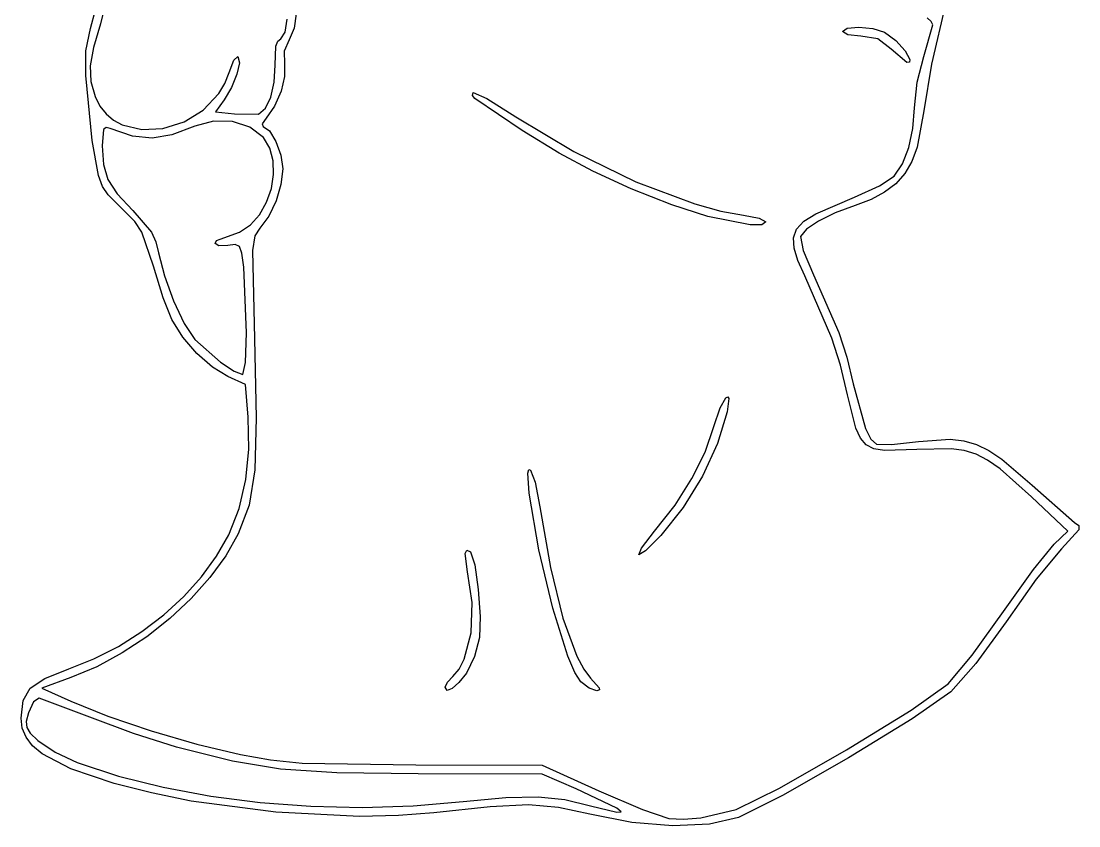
# Model space of a CAD drawing. Extents: x 1 to 84, y 0 to 129.
# Drawn here: x 1.2 to 83.8, y -0.1 to 62.7 of the extents above; entities that cross this region are included whole.
import ezdxf

# ---------------------------------------------------------------- set-up
doc = ezdxf.new("R2010")
doc.units = 0

msp = doc.modelspace()

# ---------------------------------------------------------------- linework, layer by layer
at = {"layer": 'Image'}
for p, q in [((7.689852, 63.905794), (7.363036, 62.521647)), ((73.446508, 64.173134), (72.324434, 59.384933)), ((6.58431, 62.167389), (6.963055, 63.634711)), ((21.807049, 61.868847), (21.956162, 62.879622)), ((22.644159, 63.301714), (22.50048, 62.181963)), ((72.300653, 62.70444), (71.973562, 62.989055)), ((6.208672, 60.427884), (6.58431, 62.167389)), ((7.363036, 62.521647), (6.809918, 60.684472)), ((22.50048, 62.181963), (22.099938, 61.271429)), ((65.353906, 61.925248), (65.732785, 62.189099)), ((65.732785, 62.189099), (66.638115, 62.267262)), ((66.638115, 62.267262), (67.722937, 62.164095)), ((67.722937, 62.164095), (68.640289, 61.883957)), ((71.703901, 59.98497), (72.409454, 62.444301)), ((72.409454, 62.444301), (72.300653, 62.70444)), ((21.224974, 61.16385), (21.454719, 61.355542)), ((21.454719, 61.355542), (21.807049, 61.868847)), ((22.099938, 61.271429), (21.730366, 60.398797)), ((65.775029, 61.676097), (65.353906, 61.925248)), ((66.787515, 61.572468), (65.775029, 61.676097)), ((68.121189, 61.363445), (66.787515, 61.572468)), ((69.168762, 60.556001), (68.121189, 61.363445)), ((68.640289, 61.883957), (69.528871, 61.237385)), ((69.528871, 61.237385), (70.268207, 60.414365)), ((6.21523, 58.490341), (6.208672, 60.427884)), ((6.809918, 60.684472), (6.563191, 59.242957)), ((21.013747, 59.305614), (21.079279, 60.778664)), ((21.079279, 60.778664), (21.224974, 61.16385)), ((21.730366, 60.398797), (21.742729, 59.407111)), ((70.380986, 59.497669), (69.168762, 60.556001)), ((69.168762, 60.556001), (69.168762, 60.556001)), ((70.268207, 60.414365), (70.628759, 59.729569)), ((17.41338, 58.735268), (17.790856, 59.67631)), ((17.790856, 59.67631), (18.108133, 59.968662)), ((18.108133, 59.968662), (18.220529, 59.492785)), ((70.595259, 59.53734), (70.380986, 59.497669)), ((70.628759, 59.729569), (70.595259, 59.53734)), ((71.201054, 57.957003), (71.703901, 59.98497)), ((6.563191, 59.242957), (6.609698, 58.022179)), ((17.073337, 57.8641), (17.41338, 58.735268)), ((18.220529, 59.492785), (18.025839, 58.598394)), ((20.947013, 57.976317), (21.013747, 59.305614)), ((21.742729, 59.407111), (21.748969, 58.416114)), ((72.324434, 59.384933), (71.705163, 55.735683)), ((6.717528, 53.421884), (6.21523, 58.490341)), ((6.609698, 58.022179), (6.936284, 56.847217)), ((18.025839, 58.598394), (17.605066, 57.542208)), ((20.677869, 56.809191), (20.947013, 57.976317)), ((21.748969, 58.416114), (21.470737, 57.254267)), ((70.982859, 55.960999), (71.201054, 57.957003)), ((15.392247, 55.779397), (16.611769, 57.079017)), ((16.611769, 57.079017), (17.073337, 57.8641)), ((17.605066, 57.542208), (17.039213, 56.580946)), ((21.470737, 57.254267), (20.969485, 56.103863)), ((36.436723, 56.937821), (36.480953, 57.158745)), ((36.480953, 57.158745), (37.549354, 56.688486)), ((6.936284, 56.847217), (7.309213, 56.104532)), ((17.039213, 56.580946), (16.349308, 55.646365)), ((20.250186, 55.932891), (20.677869, 56.809191)), ((36.626317, 56.702599), (36.436723, 56.937821)), ((40.327587, 54.204046), (36.626317, 56.702599)), ((37.549354, 56.688486), (39.822123, 55.261926)), ((7.309213, 56.104532), (7.799283, 55.490942)), ((7.799283, 55.490942), (8.389446, 55.003374)), ((13.891193, 54.860984), (15.392247, 55.779397)), ((16.349308, 55.646365), (17.832886, 55.492928)), ((17.832886, 55.492928), (19.707838, 55.476074)), ((19.707838, 55.476074), (20.250186, 55.932891)), ((20.969485, 56.103863), (20.306666, 55.147195)), ((70.859848, 54.355675), (70.982859, 55.960999)), ((71.705163, 55.735683), (71.206728, 52.893733)), ((8.389446, 55.003374), (9.062654, 54.638757)), ((9.062654, 54.638757), (10.590016, 54.266088)), ((12.24499, 54.348355), (13.891193, 54.860984)), ((16.197249, 54.930728), (14.730545, 54.525594)), ((17.686449, 54.902359), (16.197249, 54.930728)), ((19.040046, 54.466317), (17.686449, 54.902359)), ((20.306666, 55.147195), (20.001176, 54.702066)), ((20.001176, 54.702066), (20.067671, 54.516924)), ((39.822123, 55.261926), (44.360917, 52.540437)), ((7.606707, 54.267106), (7.498424, 52.990134)), ((7.793875, 54.416305), (7.606707, 54.267106)), ((8.115784, 54.340018), (7.793875, 54.416305)), ((9.855525, 53.760261), (8.115784, 54.340018)), ((11.387967, 53.593731), (9.855525, 53.760261)), ((10.590016, 54.266088), (12.24499, 54.348355)), ((12.938007, 53.846739), (11.387967, 53.593731)), ((14.730545, 54.525594), (12.938007, 53.846739)), ((20.099937, 53.648427), (19.040046, 54.466317)), ((20.067671, 54.516924), (20.562861, 54.179775)), ((20.562861, 54.179775), (21.064618, 53.340448)), ((43.206353, 52.419597), (40.327587, 54.204046)), ((70.535995, 52.865575), (70.859848, 54.355675)), ((7.195533, 50.667181), (6.717528, 53.421884)), ((7.498424, 52.990134), (7.591737, 51.537127)), ((20.601999, 52.818459), (20.099937, 53.648427)), ((21.064618, 53.340448), (21.453363, 52.257121)), ((20.861759, 51.832841), (20.601999, 52.818459)), ((21.453363, 52.257121), (21.609518, 51.187972)), ((45.848023, 51.010611), (43.206353, 52.419597)), ((44.360917, 52.540437), (49.20664, 50.192298)), ((70.040697, 51.589961), (70.535995, 52.865575)), ((71.206728, 52.893733), (70.786695, 51.775946)), ((7.591737, 51.537127), (7.947186, 50.371035)), ((20.895346, 50.755661), (20.861759, 51.832841)), ((69.403357, 50.628096), (70.040697, 51.589961)), ((70.786695, 51.775946), (70.231339, 50.830718)), ((7.523026, 49.822731), (7.195533, 50.667181)), ((20.71889, 49.651007), (20.895346, 50.755661)), ((21.609518, 51.187972), (21.468332, 49.976337)), ((48.838, 49.638444), (45.848023, 51.010611)), ((68.237713, 49.873471), (69.403357, 50.628096)), ((70.231339, 50.830718), (69.524575, 50.035872)), ((7.961567, 49.155011), (7.523026, 49.822731)), ((7.947186, 50.371035), (8.678035, 49.253783)), ((20.348521, 48.582969), (20.71889, 49.651007)), ((21.468332, 49.976337), (21.083691, 48.698652)), ((52.008789, 48.386507), (48.838, 49.638444)), ((49.20664, 50.192298), (53.807977, 48.455876)), ((66.283013, 48.995973), (68.237713, 49.873471)), ((69.524575, 50.035872), (68.650319, 49.369234)), ((9.327952, 47.814152), (7.961567, 49.155011)), ((8.678035, 49.253783), (9.897545, 47.947299)), ((63.26376, 47.694371), (66.283013, 48.995973)), ((67.592486, 48.808628), (66.334993, 48.331878)), ((68.650319, 49.369234), (67.592486, 48.808628)), ((19.800368, 47.615635), (20.348521, 48.582969)), ((21.083691, 48.698652), (20.513973, 47.50602)), ((54.835216, 47.470851), (52.008789, 48.386507)), ((53.807977, 48.455876), (55.844716, 47.891549)), ((66.334993, 48.331878), (64.780359, 47.748608)), ((10.051465, 47.069391), (9.327952, 47.814152)), ((9.897545, 47.947299), (11.342979, 46.253575)), ((19.090562, 46.813094), (19.800368, 47.615635)), ((20.513973, 47.50602), (19.817554, 46.549546)), ((58.14675, 46.810223), (54.835216, 47.470851)), ((54.835216, 47.470851), (54.835216, 47.470851)), ((55.844716, 47.891549), (57.613615, 47.56954)), ((57.613615, 47.56954), (58.844664, 47.334547)), ((58.844664, 47.334547), (59.356693, 47.059461)), ((62.343364, 47.10606), (63.26376, 47.694371)), ((64.780359, 47.748608), (63.47578, 47.107076)), ((10.584803, 46.252848), (10.051465, 47.069391)), ((18.235233, 46.239434), (19.090562, 46.813094)), ((19.817554, 46.549546), (19.430084, 45.964589)), ((59.044261, 46.818394), (58.14675, 46.810223)), ((59.356693, 47.059461), (59.044261, 46.818394)), ((61.527272, 45.810277), (61.774786, 46.494305)), ((61.774786, 46.494305), (62.343364, 47.10606)), ((62.532645, 46.470613), (62.06234, 45.902554)), ((63.47578, 47.107076), (62.532645, 46.470613)), ((11.504373, 43.580824), (10.584803, 46.252848)), ((11.342979, 46.253575), (11.698516, 45.495772)), ((11.698516, 45.495772), (11.905268, 44.639156)), ((16.317857, 45.353531), (16.431731, 45.596451)), ((16.431731, 45.596451), (16.705514, 45.697488)), ((16.705514, 45.697488), (18.235233, 46.239434)), ((19.430084, 45.964589), (19.25368, 44.806261)), ((61.570071, 45.005148), (61.527272, 45.810277)), ((62.06234, 45.902554), (62.287122, 44.824189)), ((16.612252, 45.169185), (16.317857, 45.353531)), ((17.323086, 45.210619), (16.612252, 45.169185)), ((17.899919, 45.29038), (17.323086, 45.210619)), ((18.225117, 45.135174), (17.899919, 45.29038)), ((18.407213, 44.596562), (18.225117, 45.135174)), ((19.25368, 44.806261), (19.39342, 37.901688)), ((61.87243, 44.03009), (61.570071, 45.005148)), ((62.287122, 44.824189), (63.089554, 42.914292)), ((11.905268, 44.639156), (12.352432, 42.828039)), ((18.55474, 43.526109), (18.407213, 44.596562)), ((62.403597, 42.836275), (61.87243, 44.03009)), ((12.261613, 41.120077), (11.504373, 43.580824)), ((18.784232, 38.377361), (18.55474, 43.526109)), ((12.352432, 42.828039), (13.063615, 40.871037)), ((64.527509, 37.960239), (62.403597, 42.836275)), ((63.089554, 42.914292), (65.059725, 38.416863)), ((12.930162, 39.414619), (12.261613, 41.120077)), ((13.063615, 40.871037), (13.900612, 39.100865)), ((13.796633, 38.054492), (12.930162, 39.414619)), ((13.900612, 39.100865), (14.725223, 37.85024)), ((14.90456, 36.769945), (13.796633, 38.054492)), ((18.697231, 36.072731), (18.784232, 38.377361)), ((18.784232, 38.377361), (18.784232, 38.377361)), ((65.059725, 38.416863), (65.685795, 36.48365)), ((14.725223, 37.85024), (16.751477, 36.097164)), ((19.39342, 37.901688), (19.542213, 31.746369)), ((65.19145, 35.866842), (64.527509, 37.960239)), ((16.121416, 35.695461), (14.90456, 36.769945)), ((65.685795, 36.48365), (66.201357, 34.408616)), ((17.314671, 34.96552), (16.121416, 35.695461)), ((16.751477, 36.097164), (17.808375, 35.39729)), ((18.48375, 35.114168), (18.697231, 36.072731)), ((65.760454, 33.530819), (65.19145, 35.866842)), ((18.689083, 34.345748), (17.314671, 34.96552)), ((17.808375, 35.39729), (18.48375, 35.114168)), ((18.904881, 31.792853), (18.689083, 34.345748)), ((66.201357, 34.408616), (67.145724, 30.912814)), ((55.803941, 32.517213), (56.235589, 33.299623)), ((56.235589, 33.299623), (56.384376, 33.388286)), ((56.464356, 33.24855), (56.34554, 32.203755)), ((56.384376, 33.388286), (56.464356, 33.24855)), ((66.408287, 30.945442), (65.760454, 33.530819)), ((55.314111, 31.061561), (55.803941, 32.517213)), ((18.965662, 29.305374), (18.904881, 31.792853)), ((19.542213, 31.746369), (19.424238, 27.681193)), ((56.34554, 32.203755), (55.594573, 29.734483)), ((54.61444, 29.057775), (55.314111, 31.061561)), ((66.758709, 30.150522), (66.408287, 30.945442)), ((67.145724, 30.912814), (67.574882, 30.066042)), ((67.206738, 29.624428), (66.758709, 30.150522)), ((67.574882, 30.066042), (68.027896, 29.684132)), ((69.192821, 29.669666), (71.301684, 29.900396)), ((71.301684, 29.900396), (73.782288, 30.074011)), ((73.782288, 30.074011), (74.831034, 29.951808)), ((74.831034, 29.951808), (75.81912, 29.664358)), ((18.727485, 26.910928), (18.965662, 29.305374)), ((53.593166, 27.000393), (54.61444, 29.057775)), ((55.594573, 29.734483), (54.417827, 27.184074)), ((67.812326, 29.319899), (67.206738, 29.624428)), ((68.635424, 29.189671), (67.812326, 29.319899)), ((68.027896, 29.684132), (69.192821, 29.669666)), ((71.173959, 29.263064), (68.635424, 29.189671)), ((73.856927, 29.321202), (71.173959, 29.263064)), ((74.879443, 29.190276), (73.856927, 29.321202)), ((75.800117, 28.906868), (74.879443, 29.190276)), ((75.81912, 29.664358), (76.796831, 29.192233)), ((76.796831, 29.192233), (77.814452, 28.516002)), ((76.702054, 28.436615), (75.800117, 28.906868)), ((77.668356, 27.745153), (76.702054, 28.436615)), ((77.814452, 28.516002), (80.170557, 26.473504)), ((19.424238, 27.681193), (18.974245, 24.922184)), ((40.771051, 27.425184), (40.843153, 27.698487)), ((40.861471, 25.853763), (40.771051, 27.425184)), ((40.843153, 27.698487), (40.970899, 27.658669)), ((40.970899, 27.658669), (41.325631, 26.725119)), ((80.126467, 25.561148), (77.668356, 27.745153)), ((18.198168, 24.656874), (18.727485, 26.910928)), ((41.325631, 26.725119), (41.699866, 24.795431)), ((52.271644, 24.927074), (53.593166, 27.000393)), ((54.417827, 27.184074), (52.910565, 24.730149)), ((80.170557, 26.473504), (83.499159, 23.575273)), ((41.614051, 21.418513), (40.861471, 25.853763)), ((18.974245, 24.922184), (18.126984, 22.685366)), ((50.671232, 22.875472), (52.271644, 24.927074)), ((82.980584, 22.887285), (80.126467, 25.561148)), ((17.385531, 22.590574), (18.198168, 24.656874)), ((41.699866, 24.795431), (42.525199, 20.048301)), ((52.910565, 24.730149), (51.168053, 22.550328)), ((83.499159, 23.575273), (83.830664, 23.323379)), ((83.830664, 23.323379), (83.822222, 22.995832)), ((16.440936, 20.928956), (17.385531, 22.590574)), ((18.126984, 22.685366), (17.156664, 20.961524)), ((49.653167, 21.56646), (50.671232, 22.875472)), ((51.168053, 22.550328), (49.968084, 21.360363)), ((50.671232, 22.875472), (50.671232, 22.875472)), ((81.90171, 21.856986), (82.980584, 22.887285)), ((83.822222, 22.995832), (82.484555, 21.497486)), ((49.440953, 21.046915), (49.653167, 21.56646)), ((80.296866, 19.886761), (81.90171, 21.856986)), ((82.484555, 21.497486), (80.507499, 19.125128)), ((15.260082, 19.318275), (16.440936, 20.928956)), ((17.156664, 20.961524), (15.917739, 19.261051)), ((35.853825, 21.141886), (35.994094, 21.401939)), ((36.045703, 19.713242), (35.853825, 21.141886)), ((35.994094, 21.401939), (36.278287, 21.268545)), ((36.278287, 21.268545), (36.608685, 20.253439)), ((42.708516, 16.870391), (41.614051, 21.418513)), ((49.968084, 21.360363), (49.440953, 21.046915)), ((36.608685, 20.253439), (36.886466, 18.336031)), ((42.525199, 20.048301), (43.508987, 16.077136)), ((77.953423, 16.596637), (80.296866, 19.886761)), ((13.87274, 17.783459), (15.260082, 19.318275)), ((15.917739, 19.261051), (14.449512, 17.61773)), ((36.421715, 17.324004), (36.045703, 19.713242)), ((80.507499, 19.125128), (78.13771, 15.804928)), ((36.886466, 18.336031), (37.037778, 16.211919)), ((12.308682, 16.349438), (13.87274, 17.783459)), ((14.449512, 17.61773), (12.791285, 16.06534)), ((36.322137, 14.929099), (36.421715, 17.324004)), ((43.892904, 13.126233), (42.708516, 16.870391)), ((75.497607, 13.193687), (77.953423, 16.596637)), ((10.597679, 15.04114), (12.308682, 16.349438)), ((12.791285, 16.06534), (10.982362, 14.637665)), ((37.037778, 16.211919), (36.988767, 14.576702)), ((43.508987, 16.077136), (44.580938, 13.118879)), ((78.13771, 15.804928), (75.776387, 12.546016)), ((8.769502, 13.883494), (10.597679, 15.04114)), ((35.796246, 12.878727), (36.322137, 14.929099)), ((10.982362, 14.637665), (9.062046, 13.368485)), ((36.988767, 14.576702), (36.587569, 13.085013)), ((6.853924, 12.901428), (8.769502, 13.883494)), ((9.062046, 13.368485), (7.069638, 12.291581)), ((4.880715, 12.119871), (6.853924, 12.901428)), ((35.38883, 12.092177), (35.796246, 12.878727)), ((36.587569, 13.085013), (35.967453, 11.795712)), ((44.440082, 11.842152), (43.892904, 13.126233)), ((44.580938, 13.118879), (45.128008, 12.093635)), ((73.622588, 10.9522), (75.497607, 13.193687)), ((75.776387, 12.546016), (73.819689, 10.321006)), ((3.007553, 11.38532), (4.880715, 12.119871)), ((7.069638, 12.291581), (5.044443, 11.440734)), ((34.893315, 11.523086), (35.38883, 12.092177)), ((35.967453, 11.795712), (35.380006, 11.050689)), ((44.915256, 11.102875), (44.440082, 11.842152)), ((45.128008, 12.093635), (45.670759, 11.410471)), ((1.87778, 10.618891), (3.007553, 11.38532)), ((5.044443, 11.440734), (2.766851, 10.624956)), ((34.309502, 10.699939), (34.480996, 11.081567)), ((34.480996, 11.081567), (34.893315, 11.523086)), ((35.380006, 11.050689), (34.846573, 10.57921)), ((45.564111, 10.620422), (44.915256, 11.102875)), ((44.915256, 11.102875), (44.915256, 11.102875)), ((45.670759, 11.410471), (46.351677, 10.650925)), ((70.720833, 8.905781), (73.622588, 10.9522)), ((1.319529, 9.643209), (1.87778, 10.618891)), ((2.766851, 10.624956), (5.044443, 9.598123)), ((34.459092, 10.442039), (34.309502, 10.699939)), ((34.309502, 10.699939), (34.309502, 10.699939)), ((34.846573, 10.57921), (34.459092, 10.442039)), ((46.164849, 10.419756), (45.564111, 10.620422)), ((46.363644, 10.475485), (46.164849, 10.419756)), ((46.351677, 10.650925), (46.363644, 10.475485)), ((73.819689, 10.321006), (70.807833, 8.220513)), ((1.160932, 8.280899), (1.319529, 9.643209)), ((2.118105, 9.538203), (1.722591, 8.694598)), ((2.581559, 9.833874), (2.118105, 9.538203)), ((6.537137, 8.343205), (2.581559, 9.833874)), ((5.044443, 9.598123), (7.936981, 8.428946)), ((1.249128, 7.502466), (1.160932, 8.280899)), ((1.722591, 8.694598), (1.561035, 8.018502)), ((9.943695, 7.065922), (6.537137, 8.343205)), ((7.936981, 8.428946), (11.32035, 7.27958)), ((65.663135, 5.798188), (70.720833, 8.905781)), ((1.540401, 6.786319), (1.249128, 7.502466)), ((1.561035, 8.018502), (1.59485, 7.534047)), ((1.59485, 7.534047), (1.87566, 7.088659)), ((70.807833, 8.220513), (65.818725, 5.16292)), ((2.050517, 6.121399), (1.540401, 6.786319)), ((1.87566, 7.088659), (2.455092, 6.529764)), ((13.291454, 6.008634), (9.943695, 7.065922)), ((11.32035, 7.27958), (14.879899, 6.248828)), ((2.79524, 5.496648), (2.050517, 6.121399)), ((2.455092, 6.529764), (3.808836, 5.625542)), ((17.671092, 4.90314), (13.291454, 6.008634)), ((14.879899, 6.248828), (18.300972, 5.435491)), ((60.444262, 2.812231), (65.663135, 5.798188)), ((5.051569, 4.32342), (2.79524, 5.496648)), ((3.808836, 5.625542), (5.540918, 4.812062)), ((18.300972, 5.435491), (20.649371, 5.011716)), ((20.649371, 5.011716), (23.136153, 4.769175)), ((65.818725, 5.16292), (60.680775, 2.229827)), ((8.435506, 3.17817), (5.051569, 4.32342)), ((5.540918, 4.812062), (8.767641, 3.751864)), ((21.427312, 4.281154), (17.671092, 4.90314)), ((25.840948, 4.001284), (21.427312, 4.281154)), ((23.136153, 4.769175), (32.016448, 4.620261)), ((32.016448, 4.620261), (41.894212, 4.598935)), ((41.894212, 4.598935), (46.30393, 2.598436)), ((8.767641, 3.751864), (12.265791, 2.873723)), ((32.192838, 3.922143), (25.840948, 4.001284)), ((41.894212, 3.889707), (32.192838, 3.922143)), ((44.540045, 2.741158), (41.894212, 3.889707)), ((11.336019, 2.430803), (8.435506, 3.17817)), ((12.265791, 2.873723), (15.977471, 2.183505)), ((47.715041, 1.249092), (44.540045, 2.741158)), ((46.30393, 2.598436), (49.729178, 1.138955)), ((57.05898, 1.130718), (60.444262, 2.812231)), ((14.461679, 1.800199), (11.336019, 2.430803)), ((21.065854, 0.918899), (14.461679, 1.800199)), ((15.977471, 2.183505), (19.844784, 1.687072)), ((19.844784, 1.687072), (23.809833, 1.390288)), ((31.801546, 1.41912), (35.712416, 1.756465)), ((35.712416, 1.756465), (39.051406, 2.078942)), ((39.051406, 2.078942), (41.575762, 2.138418)), ((41.575762, 2.138418), (43.655462, 1.922305)), ((43.655462, 1.922305), (45.660485, 1.418018)), ((60.680775, 2.229827), (57.222397, 0.502836)), ((27.602868, 0.59351), (21.065854, 0.918899)), ((23.809833, 1.390288), (27.814719, 1.299016)), ((27.814719, 1.299016), (31.801546, 1.41912)), ((33.427556, 0.883275), (30.644576, 0.657796)), ((37.810335, 1.347765), (33.427556, 0.883275)), ((40.8163, 1.488773), (37.810335, 1.347765)), ((43.170598, 1.299813), (40.8163, 1.488773)), ((45.598377, 0.774399), (43.170598, 1.299813)), ((45.660485, 1.418018), (47.715041, 0.923769)), ((48.067817, 0.965863), (47.715041, 1.249092)), ((47.715041, 1.249092), (47.715041, 1.249092)), ((47.715041, 0.923769), (48.067817, 0.965863)), ((49.729178, 1.138955), (51.77198, 0.439204)), ((54.275595, 0.474412), (57.05898, 1.130723)), ((57.05898, 1.130723), (57.05898, 1.130718)), ((30.644576, 0.657796), (27.602868, 0.59351)), ((48.895611, 0.12528), (45.598377, 0.774399)), ((45.598377, 0.774399), (45.598377, 0.774399)), ((52.096413, -0.140193), (48.895611, 0.12528)), ((51.77198, 0.439204), (52.935943, 0.372255)), ((52.935943, 0.372255), (54.275595, 0.474412)), ((57.222397, 0.502836), (54.954201, -0.016262)), ((54.954201, -0.016262), (52.096413, -0.140193))]:
    msp.add_line(p, q, dxfattribs=at)

doc.saveas('drawing.dxf')
